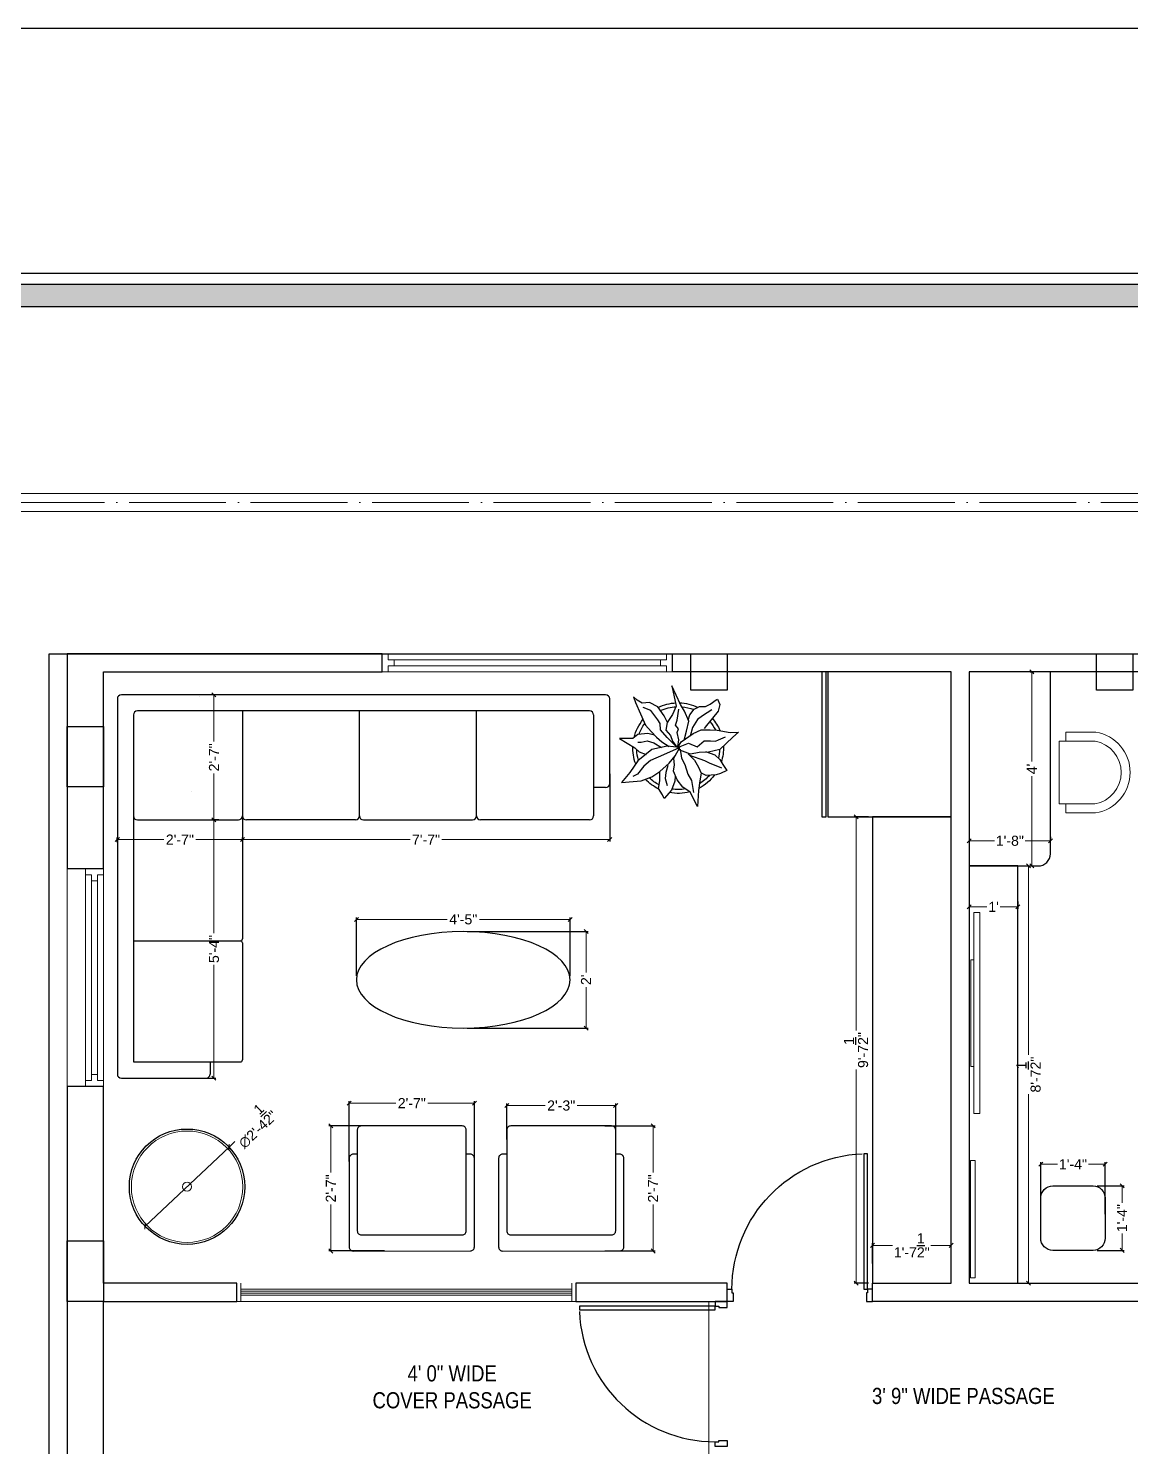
# Model space of a CAD drawing. Header units: millimetres. Extents: x 35877 to 3066687, y -650199 to -40525.
# Drawn here: x 149395.8 to 149668.9, y -178158.3 to -177806.8 of the extents above; entities that cross this region are included whole.
import ezdxf

# ---------------------------------------------------------------- set-up
doc = ezdxf.new("R2010")
doc.units = ezdxf.units.MM
doc.header["$MEASUREMENT"] = 0
doc.header["$PDMODE"] = 35
doc.linetypes.add('ACAD_ISO04W100', pattern=[30, 24, -3, 0, -3])
doc.layers.get('Defpoints').update_dxf_attribs({"color": 220})
doc.layers.add('AR DOOR', color=40, linetype='Continuous')
doc.layers.add('AR ELE-5', color=134, linetype='Continuous')
for name, color, linetype, lineweight in [('COLUMN', 1, 'Continuous', 30), ('dim05', 1, 'Continuous', 13), ('ELEVATION ( SPIRAL STAIR )', 250, 'Continuous', 9), ('FIRST FLOOR ( DW_RAIL )', 7, 'Continuous', 9), ('FIRST FLOOR ( TEXT )', 7, 'Continuous', 9), ('FUR', 250, 'Continuous', 0), ('FURNITURE', 32, 'Continuous', 9), ('GROUND FLOOR', 7, 'Continuous', 9), ('NAME PLATE', 7, 'Continuous', 25), ('SECOND FLOOR', 7, 'Continuous', 9), ('SECOND FLOOR  ( PLINE )', 251, 'Continuous', 30), ('SECOND FLOOR ( DW_RAIL )', 7, 'Continuous', 9), ('wall', 7, 'Continuous', 30), ('XX~SLAB ( BEAM )~ ( DIM )', 7, 'Continuous', 9)]:
    doc.layers.add(name, color=color, linetype=linetype, lineweight=lineweight)
doc.layers.add('XX~SLAB ( PLINE )', color=251, linetype='Continuous', plot=False)
doc.styles.add('Arial', font='arial.ttf')
doc.styles.add('KATHA', font='swissc.ttf')
doc.styles.get("Standard").update_dxf_attribs({"font": 'arial.ttf', "height": 6})
doc.dimstyles.new('ISO-25', dxfattribs={"dimtxt": 2.5, "dimasz": 1, "dimexe": 0.5, "dimexo": 1, "dimtad": 0, "dimdec": 1, "dimlunit": 4, "dimtxsty": 'Standard', "dimblk": 'OBLIQUE', "dimcen": 2.5, "dimclrd": 1, "dimclre": 1, "dimclrt": 5, "dimadec": 0, "dimazin": 0, "dimtfac": 1, "dimtdec": 1, "dimtmove": 0, "dimatfit": 3, "dimfxl": 1, "dimlwd": -1, "dimarcsym": 0})

# ---------------------------------------------------------------- blocks, each defined once
blk = doc.blocks.new('LAYOUT FILE')
at = {"layer": 'NAME PLATE', "true_color": 0xd39e00}
h = blk.add_hatch(color=42, dxfattribs=at)
h.paths.add_polyline_path([(3346889.83, -513806.18), (3346889.83, -514260.7), (3347535.56, -514260.7), (3347535.56, -513806.18)])
h.paths.add_polyline_path([(3346894.36, -513810.71), (3347531.03, -513810.71), (3347531.03, -514256.17), (3346894.36, -514256.17)], flags=16)
at = {"layer": 'NAME PLATE', "color": 42, "true_color": 0xd39e00}
for points in [[(3346887.56, -513803.91), (3347537.83, -513803.91), (3347537.83, -514262.96), (3346887.56, -514262.96)], [(3346889.83, -513806.18), (3347535.56, -513806.18), (3347535.56, -514260.7), (3346889.83, -514260.7)], [(3346894.36, -513810.71), (3347531.03, -513810.71), (3347531.03, -514256.17), (3346894.36, -514256.17)]]:
    blk.add_lwpolyline(points, close=True, dxfattribs=at)
blk = doc.blocks.new('*U18')
for points in [[(0, 0), (0, 1120), (-30, 1120), (-30, 0)], [(40, 0), (0, 0), (0, -30), (-10, -30), (-10, -100), (40, -100)], [(-1160, 0), (-1120, 0), (-1120, -30), (-1110, -30), (-1110, -100), (-1160, -100)]]:
    blk.add_lwpolyline(points, close=True)
at = {"layer": 'AR ELE-5', "linetype": 'ByBlock', "ltscale": 15}
blk.add_arc((2, -1), 1122, 92.373, 179.9653, dxfattribs=at)
blk = doc.blocks.new('*U19')
for points in [[(-1160, 0), (-1120, 0), (-1120, 30), (-1110, 30), (-1110, 100), (-1160, 100)], [(0, 0), (0, -1120), (-30, -1120), (-30, 0)], [(40, 0), (0, 0), (0, 30), (-10, 30), (-10, 100), (40, 100)]]:
    blk.add_lwpolyline(points, close=True)
at = {"layer": 'AR ELE-5', "linetype": 'ByBlock', "ltscale": 15}
blk.add_arc((2, 1), 1122, 180.0347, 267.627, dxfattribs=at)
blk = doc.blocks.new('ARPLS010')
at = {"linetype": 'ByBlock'}
for p, q in [((0.179, 0.666), (0.121, 0.605)), ((0.174, 0.573), (0.179, 0.666)), ((-0.248, 0.54), (-0.278, 0.467)), ((-0.182, 0.493), (-0.248, 0.54)), ((-0.222, 0.484), (-0.164, 0.347)), ((-0.125, 0.459), (-0.182, 0.493)), ((0.121, 0.605), (-0.013, 0.459)), ((0.091, 0.447), (0.125, 0.522)), ((0.2, 0.432), (0.174, 0.573)), ((-0.295, 0.42), (-0.302, 0.309)), ((-0.278, 0.467), (-0.295, 0.42)), ((-0.164, 0.347), (-0.139, 0.295)), ((-0.072, 0.404), (-0.125, 0.459)), ((-0.038, 0.302), (-0.072, 0.404)), ((-0.044, 0.336), (-0.049, 0.232)), ((-0.013, 0.459), (-0.044, 0.336)), ((0.077, 0.412), (0.091, 0.447)), ((0.082, 0.358), (0.077, 0.412)), ((0.08, 0.288), (0.082, 0.358)), ((0.203, 0.352), (0.2, 0.432)), ((0.204, 0.254), (0.203, 0.352)), ((0.33, 0.38), (0.252, 0.313)), ((0.409, 0.44), (0.33, 0.38)), ((0.425, 0.373), (0.356, 0.269)), ((0.484, 0.459), (0.409, 0.44)), ((0.459, 0.303), (0.485, 0.354)), ((0.542, 0.434), (0.484, 0.459)), ((0.485, 0.354), (0.533, 0.42)), ((0.533, 0.42), (0.542, 0.434)), ((-0.469, 0.226), (-0.643, 0.216)), ((-0.643, 0.216), (-0.485, 0.134)), ((-0.359, 0.148), (-0.49, 0.172)), ((-0.362, 0.24), (-0.469, 0.226)), ((-0.278, 0.254), (-0.362, 0.24)), ((-0.302, 0.309), (-0.276, 0.258)), ((-0.21, 0.227), (-0.278, 0.254)), ((-0.132, 0.18), (-0.21, 0.227)), ((-0.139, 0.295), (-0.08, 0.131)), ((-0.063, 0.111), (-0.132, 0.18)), ((-0.049, 0.232), (-0.065, 0.135)), ((0.015, 0.209), (0.08, 0.288)), ((0.056, 0.114), (0.015, 0.209)), ((0.068, 0.032), (0.16, 0.165)), ((0.16, 0.165), (0.204, 0.254)), ((0.252, 0.313), (0.216, 0.287)), ((0.318, 0.213), (0.227, 0.157)), ((0.356, 0.269), (0.318, 0.213)), ((0.368, 0.128), (0.432, 0.176)), ((0.432, 0.176), (0.459, 0.236)), ((0.459, 0.236), (0.459, 0.303)), ((-0.485, 0.134), (-0.433, 0.051)), ((-0.433, 0.051), (-0.349, -0.011)), ((-0.287, 0.106), (-0.359, 0.148)), ((-0.18, 0.073), (-0.287, 0.106)), ((-0.111, 0.036), (-0.18, 0.073)), ((-0.013, 0.022), (-0.111, 0.036)), ((-0.084, -0.034), (0.007, 0.018)), ((0.003, 0.011), (-0.076, -0.16)), ((-0.065, 0.135), (-0.024, 0.018)), ((-0.024, 0.018), (0.009, 0.005)), ((0.006, -0.002), (0.068, 0.032)), ((0.007, 0.018), (0.02, -0.121)), ((0.009, 0.005), (0.056, 0.114)), ((0.017, -0.002), (0.091, 0.009)), ((0.088, 0.065), (0.187, 0.091)), ((0.091, 0.009), (0.173, -0.011)), ((0.227, 0.157), (0.132, 0.131)), ((0.173, -0.011), (0.212, 0.004)), ((0.187, 0.091), (0.297, 0.116)), ((0.212, 0.004), (0.252, -0.03)), ((0.297, 0.116), (0.408, 0.071)), ((0.309, 0.109), (0.368, 0.128)), ((0.309, -0.01), (0.43, 0.006)), ((0.408, 0.071), (0.482, 0.024)), ((0.482, 0.024), (0.689, -0.072)), ((-0.464, -0.073), (-0.558, -0.152)), ((-0.558, -0.152), (-0.517, -0.172)), ((-0.366, -0.036), (-0.464, -0.073)), ((-0.336, -0.142), (-0.413, -0.121)), ((-0.306, -0.033), (-0.366, -0.036)), ((-0.349, -0.011), (-0.256, -0.05)), ((-0.269, -0.135), (-0.336, -0.142)), ((-0.193, -0.113), (-0.269, -0.135)), ((-0.259, -0.2), (-0.168, -0.1)), ((-0.256, -0.05), (-0.185, -0.038)), ((-0.185, -0.038), (-0.114, -0.046)), ((-0.168, -0.1), (-0.084, -0.034)), ((-0.114, -0.046), (-0.093, -0.036)), ((0.02, -0.121), (-0.017, -0.291)), ((0.01, -0.014), (0.017, -0.002)), ((0.078, -0.064), (0.01, -0.014)), ((0.016, -0.023), (0.116, -0.122)), ((0.07, -0.179), (0.018, -0.1)), ((0.138, -0.083), (0.078, -0.064)), ((0.116, -0.122), (0.201, -0.195)), ((0.197, -0.135), (0.138, -0.083)), ((0.283, -0.123), (0.197, -0.135)), ((0.252, -0.03), (0.309, -0.01)), ((0.277, -0.114), (0.357, -0.156)), ((0.37, -0.064), (0.283, -0.123)), ((0.357, -0.156), (0.455, -0.226)), ((0.462, -0.021), (0.37, -0.064)), ((0.689, -0.072), (0.462, -0.021)), ((-0.517, -0.172), (-0.447, -0.216)), ((-0.447, -0.216), (-0.363, -0.202)), ((-0.363, -0.202), (-0.263, -0.2)), ((-0.363, -0.408), (-0.318, -0.29)), ((-0.318, -0.29), (-0.259, -0.2)), ((-0.138, -0.304), (-0.199, -0.38)), ((-0.017, -0.291), (-0.141, -0.446)), ((-0.076, -0.16), (-0.138, -0.304)), ((0.059, -0.27), (0.005, -0.185)), ((0.08, -0.342), (0.059, -0.27)), ((0.121, -0.239), (0.07, -0.179)), ((0.184, -0.299), (0.121, -0.239)), ((0.141, -0.261), (0.16, -0.336)), ((0.252, -0.362), (0.184, -0.299)), ((0.201, -0.195), (0.272, -0.198)), ((0.272, -0.198), (0.311, -0.225)), ((0.311, -0.225), (0.415, -0.304)), ((0.415, -0.304), (0.447, -0.388)), ((0.455, -0.226), (0.503, -0.317)), ((-0.368, -0.496), (-0.363, -0.408)), ((-0.287, -0.45), (-0.314, -0.498)), ((-0.199, -0.38), (-0.287, -0.45)), ((-0.141, -0.446), (-0.269, -0.533)), ((-0.042, -0.432), (-0.071, -0.352)), ((0.002, -0.48), (-0.042, -0.432)), ((0.064, -0.446), (0.066, -0.407)), ((0.066, -0.407), (0.08, -0.342)), ((0.15, -0.445), (0.106, -0.5)), ((0.16, -0.336), (0.15, -0.445)), ((0.376, -0.416), (0.252, -0.362)), ((0.502, -0.472), (0.376, -0.416)), ((0.503, -0.317), (0.494, -0.398)), ((0.494, -0.398), (0.528, -0.452)), ((0.528, -0.452), (0.567, -0.494)), ((-0.382, -0.625), (-0.368, -0.496)), ((-0.269, -0.533), (-0.382, -0.625)), ((0.104, -0.646), (0.002, -0.48)), ((0.106, -0.5), (0.104, -0.646)), ((0.567, -0.494), (0.502, -0.472))]:
    blk.add_line(p, q, dxfattribs=at)
for radius, start, end in [(0.5, 87.2367, 107.9154), (0.5, 126.2799, 152.7042), (0.458, 130.7647, 148.9789), (0.458, 91.6596, 104.0784), (0.5, 49.0791, 67.0324), (0.458, 49.8461, 63.9764), (0.458, 5.0517, 21.9108), (0.5, 1.3782, 25.7565), (0.5, 164.9216, 191.0302), (0.458, 169.9629, 188.6517), (0.458, 334.5625, 357.1532), (0.5, 333.6991, 357.5577), (0.5, 205.1623, 226.3204), (0.458, 207.232, 224.0819), (0.5, 249.553, 272.4234), (0.458, 252.8522, 267.711), (0.5, 283.5324, 308.8712), (0.458, 289.266, 306.1107)]:
    blk.add_arc((0, 0), radius, start, end, dxfattribs=at)
blk = doc.blocks.new('_Oblique')
at = {"layer": 'wall', "color": 0, "lineweight": -2}
blk.add_line((-0.5, -0.5), (0.5, 0.5), dxfattribs=at)
blk = doc.blocks.new('*D246')
at = {"layer": 'Defpoints', "color": 0, "lineweight": 30, "transparency": 16777216}
for p in [(149539.84, -177990.49, -0.13), (149539.84, -178007.81), (149448.84, -178009.17, -0.13)]:
    blk.add_point(p, dxfattribs=at)
at = {"layer": 'dim05', "color": 1, "linetype": 'Continuous', "lineweight": -2, "transparency": 16777216}
for p, q in [((149539.84, -177991.49), (149539.84, -178008.31)), ((149448.84, -178008.17), (149448.84, -178007.31))]:
    blk.add_line(p, q, dxfattribs=at)
at = {"layer": 'dim05', "color": 1, "linetype": 'Continuous', "transparency": 16777216}
for p, q in [((149448.84, -178007.81), (149490.41, -178007.81)), ((149539.84, -178007.81), (149498.28, -178007.81))]:
    blk.add_line(p, q, dxfattribs=at)
at = {"layer": 'dim05', "color": 1, "transparency": 16777216, "rotation": 180}
blk.add_blockref('_Oblique', (149448.84, -178007.81), dxfattribs=at)
at = {"layer": 'dim05', "color": 1, "transparency": 16777216}
blk.add_blockref('_Oblique', (149539.84, -178007.81), dxfattribs=at)
at = {"layer": 'dim05', "color": 5, "lineweight": 25, "transparency": 16777216, "insert": (149494.34, -178007.81), "char_height": 2.5, "attachment_point": 5, "style": 'Arial'}
blk.add_mtext('7\'-7"', dxfattribs=at)
blk = doc.blocks.new('*D247')
at = {"layer": 'Defpoints', "color": 0, "lineweight": 30, "transparency": 16777216}
for p in [(149417.84, -178007.81), (149448.84, -178007.81), (149417.84, -178009.47, -0.13)]:
    blk.add_point(p, dxfattribs=at)
at = {"layer": 'dim05', "color": 1, "linetype": 'Continuous', "lineweight": -2, "transparency": 16777216}
for p, q in [((149417.84, -178008.47), (149417.84, -178007.31)), ((149448.84, -178006.81), (149448.84, -178007.31))]:
    blk.add_line(p, q, dxfattribs=at)
at = {"layer": 'dim05', "color": 1, "linetype": 'Continuous', "transparency": 16777216}
for p, q in [((149417.84, -178007.81), (149429.37, -178007.81)), ((149448.84, -178007.81), (149437.31, -178007.81))]:
    blk.add_line(p, q, dxfattribs=at)
at = {"layer": 'dim05', "color": 1, "transparency": 16777216, "rotation": 180}
blk.add_blockref('_Oblique', (149417.84, -178007.81), dxfattribs=at)
at = {"layer": 'dim05', "color": 1, "transparency": 16777216}
blk.add_blockref('_Oblique', (149448.84, -178007.81), dxfattribs=at)
at = {"layer": 'dim05', "color": 5, "lineweight": 25, "transparency": 16777216, "insert": (149433.34, -178007.81), "char_height": 2.5, "attachment_point": 5, "style": 'Arial'}
blk.add_mtext('2\'-7"', dxfattribs=at)
blk = doc.blocks.new('*D248')
at = {"layer": 'Defpoints', "color": 0, "lineweight": 30, "transparency": 16777216}
for p in [(149444, -177971.93, -0.13), (149441.79, -178002.93), (149444, -178002.93, -0.13)]:
    blk.add_point(p, dxfattribs=at)
at = {"layer": 'dim05', "color": 1, "linetype": 'Continuous', "lineweight": -2, "transparency": 16777216}
for p, q in [((149443, -177971.93), (149441.29, -177971.93)), ((149443, -178002.93), (149441.29, -178002.93))]:
    blk.add_line(p, q, dxfattribs=at)
at = {"layer": 'dim05', "color": 1, "linetype": 'Continuous', "transparency": 16777216}
for p, q in [((149441.79, -177971.93), (149441.79, -177983.46)), ((149441.79, -178002.93), (149441.79, -177991.4))]:
    blk.add_line(p, q, dxfattribs=at)
at = {"layer": 'dim05', "color": 1, "transparency": 16777216}
for p, rotation in [((149441.79, -177971.93), 90), ((149441.79, -178002.93), 270)]:
    blk.add_blockref('_Oblique', p, dxfattribs=dict(at, rotation=rotation))
at = {"layer": 'dim05', "color": 5, "lineweight": 25, "transparency": 16777216, "insert": (149441.79, -177987.43), "char_height": 2.5, "attachment_point": 5, "rotation": 90, "style": 'Arial'}
blk.add_mtext('2\'-7"', dxfattribs=at)
blk = doc.blocks.new('*D249')
at = {"layer": 'Defpoints', "color": 0, "lineweight": 30, "transparency": 16777216}
for p in [(149441.79, -178002.93), (149435.55, -178066.93, -0.13), (149441.79, -178066.93)]:
    blk.add_point(p, dxfattribs=at)
at = {"layer": 'dim05', "color": 1, "linetype": 'Continuous', "transparency": 16777216}
for p, q in [((149441.79, -178002.93), (149441.79, -178030.98)), ((149441.79, -178066.93), (149441.79, -178038.88))]:
    blk.add_line(p, q, dxfattribs=at)
at = {"layer": 'dim05', "color": 1, "linetype": 'Continuous', "lineweight": -2, "transparency": 16777216}
for p, q in [((149442.79, -178002.93), (149442.29, -178002.93)), ((149436.55, -178066.93), (149442.29, -178066.93))]:
    blk.add_line(p, q, dxfattribs=at)
at = {"layer": 'dim05', "color": 1, "transparency": 16777216}
for p, rotation in [((149441.79, -178002.93), 90), ((149441.79, -178066.93), 270)]:
    blk.add_blockref('_Oblique', p, dxfattribs=dict(at, rotation=rotation))
at = {"layer": 'dim05', "color": 5, "lineweight": 25, "transparency": 16777216, "insert": (149441.79, -178034.93), "char_height": 2.5, "attachment_point": 5, "rotation": 90, "style": 'Arial'}
blk.add_mtext('5\'-4"', dxfattribs=at)
blk = doc.blocks.new('*D250')
at = {"layer": 'Defpoints', "color": 0, "lineweight": 30, "transparency": 16777216}
for p in [(149503.56, -178030.61, -0.13), (149503.56, -178054.51, -0.13), (149533.98, -178054.51)]:
    blk.add_point(p, dxfattribs=at)
at = {"layer": 'dim05', "color": 1, "linetype": 'Continuous', "lineweight": -2, "transparency": 16777216}
for p, q in [((149504.56, -178030.61), (149534.48, -178030.61)), ((149504.56, -178054.51), (149534.48, -178054.51))]:
    blk.add_line(p, q, dxfattribs=at)
at = {"layer": 'dim05', "color": 1, "linetype": 'Continuous', "transparency": 16777216}
for p, q in [((149533.98, -178030.61), (149533.98, -178040.76)), ((149533.98, -178054.51), (149533.98, -178044.36))]:
    blk.add_line(p, q, dxfattribs=at)
at = {"layer": 'dim05', "color": 1, "transparency": 16777216}
for p, rotation in [((149533.98, -178030.61), 90), ((149533.98, -178054.51), 270)]:
    blk.add_blockref('_Oblique', p, dxfattribs=dict(at, rotation=rotation))
at = {"layer": 'dim05', "color": 5, "lineweight": 25, "transparency": 16777216, "insert": (149533.98, -178042.56), "char_height": 2.5, "attachment_point": 5, "rotation": 90, "style": 'Arial'}
blk.add_mtext("2'", dxfattribs=at)
blk = doc.blocks.new('*D251')
at = {"layer": 'Defpoints', "color": 0, "lineweight": 30, "transparency": 16777216}
for p in [(149477.08, -178027.59), (149477.08, -178042.56, -0.13), (149530.04, -178042.56, -0.13)]:
    blk.add_point(p, dxfattribs=at)
at = {"layer": 'dim05', "color": 1, "linetype": 'Continuous', "lineweight": -2, "transparency": 16777216}
for p, q in [((149477.08, -178041.56), (149477.08, -178027.09)), ((149530.04, -178041.56), (149530.04, -178027.09))]:
    blk.add_line(p, q, dxfattribs=at)
at = {"layer": 'dim05', "color": 1, "linetype": 'Continuous', "transparency": 16777216}
for p, q in [((149477.08, -178027.59), (149499.56, -178027.59)), ((149530.04, -178027.59), (149507.55, -178027.59))]:
    blk.add_line(p, q, dxfattribs=at)
at = {"layer": 'dim05', "color": 1, "transparency": 16777216, "rotation": 180}
blk.add_blockref('_Oblique', (149477.08, -178027.59), dxfattribs=at)
at = {"layer": 'dim05', "color": 1, "transparency": 16777216}
blk.add_blockref('_Oblique', (149530.04, -178027.59), dxfattribs=at)
at = {"layer": 'dim05', "color": 5, "lineweight": 25, "transparency": 16777216, "insert": (149503.56, -178027.59), "char_height": 2.5, "attachment_point": 5, "style": 'Arial'}
blk.add_mtext('4\'-5"', dxfattribs=at)
blk = doc.blocks.new('*D252')
at = {"layer": 'Defpoints', "color": 0, "lineweight": 30, "transparency": 16777216}
for p in [(149485.03, -178078.78, -0.13), (149470.75, -178109.77), (149485.04, -178109.77, -0.13)]:
    blk.add_point(p, dxfattribs=at)
at = {"layer": 'dim05', "color": 1, "linetype": 'Continuous', "lineweight": -2, "transparency": 16777216}
for p, q in [((149484.03, -178078.78), (149470.25, -178078.78)), ((149484.04, -178109.77), (149470.25, -178109.77))]:
    blk.add_line(p, q, dxfattribs=at)
at = {"layer": 'dim05', "color": 1, "linetype": 'Continuous', "transparency": 16777216}
for p, q in [((149470.75, -178078.78), (149470.75, -178090.31)), ((149470.75, -178109.77), (149470.75, -178098.24))]:
    blk.add_line(p, q, dxfattribs=at)
at = {"layer": 'dim05', "color": 1, "transparency": 16777216}
for p, rotation in [((149470.75, -178078.78), 90), ((149470.75, -178109.77), 270)]:
    blk.add_blockref('_Oblique', p, dxfattribs=dict(at, rotation=rotation))
at = {"layer": 'dim05', "color": 5, "lineweight": 25, "transparency": 16777216, "insert": (149470.75, -178094.27), "char_height": 2.5, "attachment_point": 5, "rotation": 90, "style": 'Arial'}
blk.add_mtext('2\'-7"', dxfattribs=at)
blk = doc.blocks.new('*D253')
at = {"layer": 'Defpoints', "color": 0, "lineweight": 30, "transparency": 16777216}
for p in [(149506.32, -178073.13), (149475.3, -178088.56, -0.13), (149506.32, -178088.56, -0.13)]:
    blk.add_point(p, dxfattribs=at)
at = {"layer": 'dim05', "color": 1, "linetype": 'Continuous', "lineweight": -2, "transparency": 16777216}
for p, q in [((149475.3, -178087.56), (149475.3, -178072.63)), ((149506.32, -178087.56), (149506.32, -178072.63))]:
    blk.add_line(p, q, dxfattribs=at)
at = {"layer": 'dim05', "color": 1, "linetype": 'Continuous', "transparency": 16777216}
for p, q in [((149475.3, -178073.13), (149486.84, -178073.13)), ((149506.32, -178073.13), (149494.78, -178073.13))]:
    blk.add_line(p, q, dxfattribs=at)
at = {"layer": 'dim05', "color": 1, "transparency": 16777216, "rotation": 180}
blk.add_blockref('_Oblique', (149475.3, -178073.13), dxfattribs=at)
at = {"layer": 'dim05', "color": 1, "transparency": 16777216}
blk.add_blockref('_Oblique', (149506.32, -178073.13), dxfattribs=at)
at = {"layer": 'dim05', "color": 5, "lineweight": 25, "transparency": 16777216, "insert": (149490.81, -178073.13), "char_height": 2.5, "attachment_point": 5, "style": 'Arial'}
blk.add_mtext('2\'-7"', dxfattribs=at)
blk = doc.blocks.new('*D254')
at = {"layer": 'Defpoints', "color": 0, "lineweight": 30, "transparency": 16777216}
for p in [(149445.54, -178084.04, -0.13), (149424.71, -178103.65, -0.13)]:
    blk.add_point(p, dxfattribs=at)
at = {"layer": 'dim05', "color": 1, "linetype": 'Continuous', "transparency": 16777216}
for p in [(149424.71, -178103.65), (149446.99, -178082.66)]:
    blk.add_line(p, (149445.54, -178084.04), dxfattribs=at)
at = {"layer": 'dim05', "color": 1, "transparency": 16777216}
for p, rotation in [((149445.54, -178084.04), 223.2871613581937), ((149424.71, -178103.65), 43.28716135819374)]:
    blk.add_blockref('_Oblique', p, dxfattribs=dict(at, rotation=rotation))
at = {"layer": 'dim05', "color": 5, "lineweight": 25, "transparency": 16777216, "insert": (149451.52, -178078.4), "char_height": 2.5, "attachment_point": 5, "rotation": 43.2872, "style": 'Arial'}
blk.add_mtext('∅2\'-4{\\H1x;\\S1/2;}"', dxfattribs=at)
blk = doc.blocks.new('*D255')
at = {"layer": 'Defpoints', "color": 0, "lineweight": 30, "transparency": 16777216}
for p in [(149604.95, -178002.18, -0.13), (149600.89, -178117.76), (149604.95, -178117.76, -0.13)]:
    blk.add_point(p, dxfattribs=at)
at = {"layer": 'dim05', "color": 1, "linetype": 'Continuous', "lineweight": -2, "transparency": 16777216}
for p, q in [((149603.95, -178002.18), (149600.39, -178002.18)), ((149603.95, -178117.76), (149600.39, -178117.76))]:
    blk.add_line(p, q, dxfattribs=at)
at = {"layer": 'dim05', "color": 1, "linetype": 'Continuous', "transparency": 16777216}
for p, q in [((149600.89, -178002.18), (149600.89, -178055.11)), ((149600.89, -178117.76), (149600.89, -178064.83))]:
    blk.add_line(p, q, dxfattribs=at)
at = {"layer": 'dim05', "color": 1, "transparency": 16777216}
for p, rotation in [((149600.89, -178002.18), 90), ((149600.89, -178117.76), 270)]:
    blk.add_blockref('_Oblique', p, dxfattribs=dict(at, rotation=rotation))
at = {"layer": 'dim05', "color": 5, "lineweight": 25, "transparency": 16777216, "insert": (149600.89, -178059.97), "char_height": 2.5, "attachment_point": 5, "rotation": 90, "style": 'Arial'}
blk.add_mtext('9\'-7{\\H1x;\\S1/2;}"', dxfattribs=at)
blk = doc.blocks.new('*D256')
at = {"layer": 'Defpoints', "color": 0, "lineweight": 30, "transparency": 16777216}
for p in [(149624.45, -178108.37), (149604.95, -178113.83, -0.13), (149624.45, -178113.83, -0.13)]:
    blk.add_point(p, dxfattribs=at)
at = {"layer": 'dim05', "color": 1, "linetype": 'Continuous', "lineweight": -2, "transparency": 16777216}
for p, q in [((149604.95, -178112.83), (149604.95, -178107.87)), ((149624.45, -178112.83), (149624.45, -178107.87))]:
    blk.add_line(p, q, dxfattribs=at)
at = {"layer": 'dim05', "color": 1, "linetype": 'Continuous', "transparency": 16777216}
for p, q in [((149604.95, -178108.37), (149609.96, -178108.37)), ((149624.45, -178108.37), (149619.44, -178108.37))]:
    blk.add_line(p, q, dxfattribs=at)
at = {"layer": 'dim05', "color": 1, "transparency": 16777216, "rotation": 180}
blk.add_blockref('_Oblique', (149604.95, -178108.37), dxfattribs=at)
at = {"layer": 'dim05', "color": 1, "transparency": 16777216}
blk.add_blockref('_Oblique', (149624.45, -178108.37), dxfattribs=at)
at = {"layer": 'dim05', "color": 5, "lineweight": 25, "transparency": 16777216, "insert": (149614.7, -178108.37), "char_height": 2.5, "attachment_point": 5, "style": 'Arial'}
blk.add_mtext('1\'-7{\\H1x;\\S1/2;}"', dxfattribs=at)
blk = doc.blocks.new('*D257')
at = {"layer": 'Defpoints', "color": 0, "lineweight": 30, "transparency": 16777216}
for p in [(149643.03, -177966.26, -0.13), (149643.01, -178014.35, -0.13), (149644.44, -178014.35)]:
    blk.add_point(p, dxfattribs=at)
at = {"layer": 'dim05', "color": 1, "linetype": 'Continuous', "lineweight": -2, "transparency": 16777216}
for p, q in [((149644.03, -177966.26), (149644.94, -177966.26)), ((149644.01, -178014.35), (149644.94, -178014.35))]:
    blk.add_line(p, q, dxfattribs=at)
at = {"layer": 'dim05', "color": 1, "linetype": 'Continuous', "transparency": 16777216}
for p, q in [((149644.44, -177966.26), (149644.44, -177988.48)), ((149644.44, -178014.35), (149644.44, -177992.13))]:
    blk.add_line(p, q, dxfattribs=at)
at = {"layer": 'dim05', "color": 1, "transparency": 16777216}
for p, rotation in [((149644.44, -177966.26), 90), ((149644.44, -178014.35), 270)]:
    blk.add_blockref('_Oblique', p, dxfattribs=dict(at, rotation=rotation))
at = {"layer": 'dim05', "color": 5, "lineweight": 25, "transparency": 16777216, "insert": (149644.44, -177990.3), "char_height": 2.5, "attachment_point": 5, "rotation": 90, "style": 'Arial'}
blk.add_mtext("4'", dxfattribs=at)
blk = doc.blocks.new('*D143')
at = {"layer": 'Defpoints', "color": 0, "lineweight": 30, "transparency": 16777216}
for p in [(149628.95, -178008.11, -0.13), (149649.04, -178008.11, -0.13), (149649.04, -178008.11)]:
    blk.add_point(p, dxfattribs=at)
at = {"layer": 'dim05', "color": 1, "linetype": 'Continuous', "lineweight": -2, "transparency": 16777216}
for p, q in [((149628.95, -178007.11), (149628.95, -178007.61)), ((149649.04, -178007.11), (149649.04, -178007.61))]:
    blk.add_line(p, q, dxfattribs=at)
at = {"layer": 'dim05', "color": 1, "linetype": 'Continuous', "transparency": 16777216}
for p, q in [((149628.95, -178008.11), (149635.17, -178008.11)), ((149649.04, -178008.11), (149642.83, -178008.11))]:
    blk.add_line(p, q, dxfattribs=at)
at = {"layer": 'dim05', "color": 1, "transparency": 16777216, "rotation": 180}
blk.add_blockref('_Oblique', (149628.95, -178008.11), dxfattribs=at)
at = {"layer": 'dim05', "color": 1, "transparency": 16777216}
blk.add_blockref('_Oblique', (149649.04, -178008.11), dxfattribs=at)
at = {"layer": 'dim05', "color": 5, "lineweight": 25, "transparency": 16777216, "insert": (149639, -178008.11), "char_height": 2.5, "attachment_point": 5, "style": 'Arial'}
blk.add_mtext('1\'-8"', dxfattribs=at)
blk = doc.blocks.new('*D144')
at = {"layer": 'Defpoints', "color": 0, "lineweight": 30, "transparency": 16777216}
for p in [(149641, -178014.34, -0.13), (149641, -178117.76, -0.13), (149643.65, -178117.76)]:
    blk.add_point(p, dxfattribs=at)
at = {"layer": 'dim05', "color": 1, "linetype": 'Continuous', "lineweight": -2, "transparency": 16777216}
for p, q in [((149642, -178014.34), (149644.15, -178014.34)), ((149642, -178117.76), (149644.15, -178117.76))]:
    blk.add_line(p, q, dxfattribs=at)
at = {"layer": 'dim05', "color": 1, "linetype": 'Continuous', "transparency": 16777216}
for p, q in [((149643.65, -178014.34), (149643.65, -178061.19)), ((149643.65, -178117.76), (149643.65, -178070.91))]:
    blk.add_line(p, q, dxfattribs=at)
at = {"layer": 'dim05', "color": 1, "transparency": 16777216}
for p, rotation in [((149643.65, -178014.34), 90), ((149643.65, -178117.76), 270)]:
    blk.add_blockref('_Oblique', p, dxfattribs=dict(at, rotation=rotation))
at = {"layer": 'dim05', "color": 5, "lineweight": 25, "transparency": 16777216, "insert": (149643.65, -178066.05), "char_height": 2.5, "attachment_point": 5, "rotation": 90, "style": 'Arial'}
blk.add_mtext('8\'-7{\\H1x;\\S1/2;}"', dxfattribs=at)
blk = doc.blocks.new('*D145')
at = {"layer": 'Defpoints', "color": 0, "lineweight": 30, "transparency": 16777216}
for p in [(149628.95, -178022.19, -0.13), (149641, -178022.19, -0.13), (149641, -178024.48)]:
    blk.add_point(p, dxfattribs=at)
at = {"layer": 'dim05', "color": 1, "linetype": 'Continuous', "lineweight": -2, "transparency": 16777216}
for p, q in [((149628.95, -178023.19), (149628.95, -178024.98)), ((149641, -178023.19), (149641, -178024.98))]:
    blk.add_line(p, q, dxfattribs=at)
at = {"layer": 'dim05', "color": 1, "linetype": 'Continuous', "transparency": 16777216}
for p, q in [((149628.95, -178024.48), (149633.32, -178024.48)), ((149641, -178024.48), (149636.63, -178024.48))]:
    blk.add_line(p, q, dxfattribs=at)
at = {"layer": 'dim05', "color": 1, "transparency": 16777216, "rotation": 180}
blk.add_blockref('_Oblique', (149628.95, -178024.48), dxfattribs=at)
at = {"layer": 'dim05', "color": 1, "transparency": 16777216}
blk.add_blockref('_Oblique', (149641, -178024.48), dxfattribs=at)
at = {"layer": 'dim05', "color": 5, "lineweight": 25, "transparency": 16777216, "insert": (149634.97, -178024.48), "char_height": 2.5, "attachment_point": 5, "style": 'Arial'}
blk.add_mtext("1'", dxfattribs=at)
blk = doc.blocks.new('*D146')
at = {"layer": 'Defpoints', "color": 0, "lineweight": 30, "transparency": 16777216}
for p in [(149662.62, -178088.27), (149646.66, -178101.63, -0.13), (149662.62, -178101.63, -0.13)]:
    blk.add_point(p, dxfattribs=at)
at = {"layer": 'dim05', "color": 1, "linetype": 'Continuous', "lineweight": -2, "transparency": 16777216}
for p, q in [((149646.66, -178100.63), (149646.66, -178087.77)), ((149662.62, -178100.63), (149662.62, -178087.77))]:
    blk.add_line(p, q, dxfattribs=at)
at = {"layer": 'dim05', "color": 1, "linetype": 'Continuous', "transparency": 16777216}
for p, q in [((149646.66, -178088.27), (149650.81, -178088.27)), ((149662.62, -178088.27), (149658.47, -178088.27))]:
    blk.add_line(p, q, dxfattribs=at)
at = {"layer": 'dim05', "color": 1, "transparency": 16777216, "rotation": 180}
blk.add_blockref('_Oblique', (149646.66, -178088.27), dxfattribs=at)
at = {"layer": 'dim05', "color": 1, "transparency": 16777216}
blk.add_blockref('_Oblique', (149662.62, -178088.27), dxfattribs=at)
at = {"layer": 'dim05', "color": 5, "lineweight": 25, "transparency": 16777216, "insert": (149654.64, -178088.27), "char_height": 2.5, "attachment_point": 5, "style": 'Arial'}
blk.add_mtext('1\'-4"', dxfattribs=at)
blk = doc.blocks.new('*D147')
at = {"layer": 'Defpoints', "color": 0, "lineweight": 30, "transparency": 16777216}
for p in [(149659.62, -178093.65, -0.13), (149659.62, -178109.61, -0.13), (149666.8, -178109.61)]:
    blk.add_point(p, dxfattribs=at)
at = {"layer": 'dim05', "color": 1, "linetype": 'Continuous', "lineweight": -2, "transparency": 16777216}
for p, q in [((149660.62, -178093.65), (149667.3, -178093.65)), ((149660.62, -178109.61), (149667.3, -178109.61))]:
    blk.add_line(p, q, dxfattribs=at)
at = {"layer": 'dim05', "color": 1, "linetype": 'Continuous', "transparency": 16777216}
for p, q in [((149666.8, -178093.65), (149666.8, -178097.8)), ((149666.8, -178109.61), (149666.8, -178105.46))]:
    blk.add_line(p, q, dxfattribs=at)
at = {"layer": 'dim05', "color": 1, "transparency": 16777216}
for p, rotation in [((149666.8, -178093.65), 90), ((149666.8, -178109.61), 270)]:
    blk.add_blockref('_Oblique', p, dxfattribs=dict(at, rotation=rotation))
at = {"layer": 'dim05', "color": 5, "lineweight": 25, "transparency": 16777216, "insert": (149666.8, -178101.63), "char_height": 2.5, "attachment_point": 5, "rotation": 90, "style": 'Arial'}
blk.add_mtext('1\'-4"', dxfattribs=at)
blk = doc.blocks.new('*D159')
at = {"layer": 'Defpoints', "color": 0, "lineweight": 30, "transparency": 16777216}
for p in [(149537.61, -178078.78, -0.13), (149537.62, -178109.77, -0.13), (149550.59, -178109.77)]:
    blk.add_point(p, dxfattribs=at)
at = {"layer": 'dim05', "color": 1, "linetype": 'Continuous', "lineweight": -2, "transparency": 16777216}
for p, q in [((149538.61, -178078.78), (149551.09, -178078.78)), ((149538.62, -178109.77), (149551.09, -178109.77))]:
    blk.add_line(p, q, dxfattribs=at)
at = {"layer": 'dim05', "color": 1, "linetype": 'Continuous', "transparency": 16777216}
for p, q in [((149550.59, -178078.78), (149550.59, -178090.3)), ((149550.59, -178109.77), (149550.59, -178098.24))]:
    blk.add_line(p, q, dxfattribs=at)
at = {"layer": 'dim05', "color": 1, "transparency": 16777216}
for p, rotation in [((149550.59, -178078.78), 90), ((149550.59, -178109.77), 270)]:
    blk.add_blockref('_Oblique', p, dxfattribs=dict(at, rotation=rotation))
at = {"layer": 'dim05', "color": 5, "lineweight": 25, "transparency": 16777216, "insert": (149550.59, -178094.27), "char_height": 2.5, "attachment_point": 5, "rotation": 90, "style": 'Arial'}
blk.add_mtext('2\'-7"', dxfattribs=at)
blk = doc.blocks.new('*D160')
at = {"layer": 'Defpoints', "color": 0, "lineweight": 30, "transparency": 16777216}
for p in [(149541.33, -178073.73), (149514.33, -178083.15, -0.13), (149541.33, -178083.15, -0.13)]:
    blk.add_point(p, dxfattribs=at)
at = {"layer": 'dim05', "color": 1, "linetype": 'Continuous', "lineweight": -2, "transparency": 16777216}
for p, q in [((149514.33, -178082.15), (149514.33, -178073.23)), ((149541.33, -178082.15), (149541.33, -178073.23))]:
    blk.add_line(p, q, dxfattribs=at)
at = {"layer": 'dim05', "color": 1, "linetype": 'Continuous', "transparency": 16777216}
for p, q in [((149514.33, -178073.73), (149523.86, -178073.73)), ((149541.33, -178073.73), (149531.8, -178073.73))]:
    blk.add_line(p, q, dxfattribs=at)
at = {"layer": 'dim05', "color": 1, "transparency": 16777216, "rotation": 180}
blk.add_blockref('_Oblique', (149514.33, -178073.73), dxfattribs=at)
at = {"layer": 'dim05', "color": 1, "transparency": 16777216}
blk.add_blockref('_Oblique', (149541.33, -178073.73), dxfattribs=at)
at = {"layer": 'dim05', "color": 5, "lineweight": 25, "transparency": 16777216, "insert": (149527.83, -178073.73), "char_height": 2.5, "attachment_point": 5, "style": 'Arial'}
blk.add_mtext('2\'-3"', dxfattribs=at)

msp = doc.modelspace()

# ---------------------------------------------------------------- linework, layer by layer
at = {"lineweight": 9, "elevation": -0.126}
for points in [[(149631.534, -178025.877), (149630.087, -178025.877), (149630.087, -178075.713), (149631.534, -178075.713)], [(149630.087, -178037.577), (149629.321, -178037.577), (149629.321, -178064.014), (149630.087, -178064.014)]]:
    msp.add_lwpolyline(points, close=True, dxfattribs=at)
at = {"layer": 'COLUMN', "elevation": -0.126}
for points in [[(149559.95, -177961.759), (149568.95, -177961.759), (149568.95, -177970.759), (149559.95, -177970.759)], [(149660.45, -177961.759), (149669.45, -177961.759), (149669.45, -177970.759), (149660.45, -177970.759)], [(149405.45, -177979.759), (149414.45, -177979.759), (149414.45, -177994.759), (149405.45, -177994.759)], [(149405.45, -178107.259), (149414.45, -178107.259), (149414.45, -178122.259), (149405.45, -178122.259)]]:
    msp.add_lwpolyline(points, close=True, dxfattribs=at)
at = {"layer": 'ELEVATION ( SPIRAL STAIR )', "color": 5, "elevation": -0.126}
msp.add_lwpolyline([(149629.276, -178116.456), (149630.433, -178116.456), (149630.433, -178087.357), (149629.276, -178087.357)], close=True, dxfattribs=at)
at = {"layer": 'FIRST FLOOR ( DW_RAIL )', "elevation": -0.126}
for points in [[(149448.45, -178122.259), (149448.45, -178117.759)], [(149530.45, -178117.759), (149530.45, -178122.259)]]:
    msp.add_lwpolyline(points, dxfattribs=at)
for points in [[(149448.45, -178119.259), (149530.45, -178119.259), (149530.45, -178119.759), (149448.45, -178119.759)], [(149448.45, -178120.259), (149530.45, -178120.259), (149530.45, -178120.759), (149448.45, -178120.759)]]:
    msp.add_lwpolyline(points, close=True, dxfattribs=at)
at = {"layer": 'FUR'}
for p, q in [((149438.169, -177972.345, -0.126), (149438.169, -177972.345, -0.126)), ((149436.169, -177995.935, -0.126), (149436.169, -177995.935, -0.126))]:
    msp.add_line(p, q, dxfattribs=at)
at = {"layer": 'FURNITURE', "lineweight": 30}
for p, q in [((149538.843, -177971.93, -0.126), (149418.843, -177971.93, -0.126)), ((149417.843, -177972.93, -0.126), (149417.843, -178065.93, -0.126)), ((149534.843, -177975.93, -0.126), (149422.843, -177975.93, -0.126)), ((149448.843, -177975.93, -0.126), (149448.843, -178032.43, -0.126)), ((149477.843, -178001.93, -0.126), (149477.843, -177975.93, -0.126)), ((149506.843, -178001.93, -0.126), (149506.843, -177975.93, -0.126)), ((149539.843, -177993.93, -0.126), (149539.843, -177972.93, -0.126)), ((149421.843, -177976.93, -0.126), (149421.843, -178062.93, -0.126)), ((149535.843, -177976.93, -0.126), (149535.843, -177979.93, -0.126)), ((149535.843, -177979.93, -0.126), (149535.843, -178001.93, -0.126)), ((149538.843, -177994.93, -0.126), (149535.843, -177994.93, -0.126)), ((149422.843, -178002.93, -0.126), (149447.843, -178002.93, -0.126)), ((149476.843, -178002.93, -0.126), (149449.843, -178002.93, -0.126)), ((149478.843, -178002.93, -0.126), (149505.843, -178002.93, -0.126)), ((149534.843, -178002.93, -0.126), (149507.843, -178002.93, -0.126)), ((149421.843, -178032.93, -0.126), (149448.343, -178032.93, -0.126)), ((149448.843, -178033.43, -0.126), (149448.843, -178062.43, -0.126)), ((149421.843, -178062.93, -0.126), (149448.343, -178062.93, -0.126)), ((149440.843, -178062.93, -0.126), (149440.843, -178065.93, -0.126)), ((149418.843, -178066.93, -0.126), (149439.843, -178066.93, -0.126))]:
    msp.add_line(p, q, dxfattribs=at)
at = {"layer": 'FURNITURE'}
for p, q in [((149652.871, -177983.421, -0.126), (149651.185, -177983.412, -0.126)), ((149656.043, -177983.412, -0.126), (149659.951, -177983.412, -0.126))]:
    msp.add_line(p, q, dxfattribs=at)
at = {"layer": 'FURNITURE', "lineweight": 30, "elevation": -0.126}
for points in [[(149592.446, -178002.177), (149593.463, -178002.177), (149593.463, -177966.259), (149592.446, -177966.259)], [(149624.45, -177966.259), (149593.895, -177966.259), (149593.895, -178002.177), (149624.45, -178002.177)], [(149604.95, -178117.745), (149624.449, -178117.745), (149624.449, -178002.177), (149604.95, -178002.177)], [(149640.996, -178014.344), (149628.95, -178014.344), (149628.95, -178117.759), (149640.996, -178117.759)]]:
    msp.add_lwpolyline(points, close=True, dxfattribs=at)
for points in [[(149646.043, -178014.349, 0.4142136), (149649.043, -178011.349), (149649.043, -177966.263), (149628.95, -177966.254), (149628.95, -178014.339), (149646.043, -178014.349)], [(149477.304, -178085.776), (149476.304, -178085.776, 0.4142136), (149475.304, -178086.776), (149475.304, -178108.776, 0.4142136), (149476.304, -178109.776), (149505.321, -178109.765, 0.4142136), (149506.321, -178108.765), (149506.321, -178086.776, 0.4142136), (149505.321, -178085.776), (149504.304, -178085.776)], [(149514.328, -178085.776), (149513.328, -178085.776, 0.4142136), (149512.328, -178086.776), (149512.328, -178108.776, 0.4142136), (149513.328, -178109.776), (149542.346, -178109.765, 0.4142136), (149543.346, -178108.765), (149543.346, -178086.776, 0.4142136), (149542.346, -178085.776), (149541.328, -178085.776)]]:
    msp.add_lwpolyline(points, format="xyb", dxfattribs=at)
at = {"layer": 'FURNITURE', "elevation": -0.126, "flags": 128}
for points in [[(149652.871, -177998.954), (149652.871, -178001.179), (149660.253, -178001.179, 0.8536134), (149660.304, -177981.179), (149652.871, -177981.179), (149652.871, -177983.403)], [(149655.093, -177998.954), (149652.871, -177998.954), (149660.069, -177998.957, 0.8357584), (149660.115, -177983.401), (149655.093, -177983.401), (149652.871, -177983.401)]]:
    msp.add_lwpolyline(points, format="xyb", dxfattribs=at)
at = {"layer": 'FURNITURE', "elevation": -0.126}
msp.add_lwpolyline([(149651.185, -177983.412), (149651.185, -177998.963), (149652.871, -177998.954)], dxfattribs=at)
at = {"layer": 'FURNITURE', "lineweight": 30, "elevation": -0.126}
for points in [[(149477.304, -178079.776), (149477.304, -178104.776, 0.4142136), (149478.304, -178105.776), (149503.304, -178105.776, 0.4142136), (149504.304, -178104.776), (149504.304, -178101.776), (149504.304, -178079.776, 0.4142136), (149503.304, -178078.776), (149478.304, -178078.776, 0.4142136)], [(149514.328, -178079.776), (149514.328, -178104.776, 0.4142136), (149515.328, -178105.776), (149540.328, -178105.776, 0.4142136), (149541.328, -178104.776), (149541.328, -178101.776), (149541.328, -178079.776, 0.4142136), (149540.328, -178078.776), (149515.328, -178078.776, 0.4142136)], [(149649.655, -178093.653), (149659.624, -178093.653, -0.4142136), (149662.624, -178096.653), (149662.624, -178106.609, -0.4142136), (149659.624, -178109.609), (149649.655, -178109.609, -0.4142136), (149646.655, -178106.609), (149646.655, -178096.653, -0.4142136)]]:
    msp.add_lwpolyline(points, format="xyb", close=True, dxfattribs=at)
at = {"layer": 'FURNITURE', "lineweight": 30}
msp.add_circle((149435.122, -178093.844, -0.126), 14.306, dxfattribs=at)
at = {"layer": 'FURNITURE', "lineweight": 5}
for radius in [13.806, 1.11]:
    msp.add_circle((149435.122, -178093.844, -0.126), radius, dxfattribs=at)
at = {"layer": 'FURNITURE', "lineweight": 30}
for centre, radius, start, end in [((149418.843, -177972.93, -0.126), 1, 90, 180), ((149538.843, -177972.93, -0.126), 1, 0, 90), ((149422.843, -177976.93, -0.126), 1, 90, 180), ((149534.843, -177976.93, -0.126), 1, 0, 90), ((149538.843, -177993.93, -0.126), 1, 270, 0), ((149422.843, -178001.93, -0.126), 1, 180, 270), ((149422.843, -178001.93, -0.126), 1, 180, 270), ((149447.843, -178001.93, -0.126), 1, 270, 0), ((149449.843, -178001.93, -0.126), 1, 180, 270), ((149476.843, -178001.93, -0.126), 1, 270, 0), ((149478.843, -178001.93, -0.126), 1, 180, 270), ((149505.843, -178001.93, -0.126), 1, 270, 0), ((149507.843, -178001.93, -0.126), 1, 180, 270), ((149534.843, -178001.93, -0.126), 1, 270, 0), ((149448.343, -178032.43, -0.126), 0.5, 270, 0), ((149448.343, -178033.43, -0.126), 0.5, 0, 90), ((149448.343, -178062.43, -0.126), 0.5, 270, 0), ((149418.843, -178065.93, -0.126), 1, 180, 270), ((149439.843, -178065.93, -0.126), 1, 270, 0)]:
    msp.add_arc(centre, radius, start, end, dxfattribs=at)
at = {"layer": 'FURNITURE', "lineweight": 30, "extrusion": (0, 0, -1)}
msp.add_ellipse((149503.557, -178042.56, -0.126), major_axis=(26.479, 0), ratio=0.4514677, dxfattribs=at)
at = {"layer": 'GROUND FLOOR'}
for p, q in [((149305.7, -177922.009, -0.126), (149805.95, -177922.009, -0.126)), ((149310.2, -177926.509, -0.126), (149805.95, -177926.509, -0.126))]:
    msp.add_line(p, q, dxfattribs=at)
at = {"layer": 'GROUND FLOOR', "color": 1, "linetype": 'ACAD_ISO04W100', "elevation": -0.126}
msp.add_lwpolyline([(149805.95, -177924.259), (149307.95, -177924.259), (149307.95, -178386.759), (149805.95, -178386.759)], dxfattribs=at)
at = {"layer": 'SECOND FLOOR'}
for p, q in [((149405.45, -177961.759, -0.126), (149805.95, -177961.759, -0.126)), ((149405.45, -177961.759, -0.126), (149405.45, -178272.259, -0.126)), ((149483.45, -177961.759, -0.126), (149483.45, -177966.259, -0.126)), ((149555.45, -177961.759, -0.126), (149555.45, -177966.259, -0.126)), ((149414.45, -178117.759, -0.126), (149414.45, -177966.259, -0.126)), ((149414.45, -177966.259, -0.126), (149624.45, -177966.259, -0.126)), ((149624.45, -177966.259, -0.126), (149624.45, -178117.759, -0.126)), ((149628.95, -177966.259, -0.126), (149796.95, -177966.259, -0.126)), ((149628.95, -178117.759, -0.126), (149628.95, -177966.259, -0.126)), ((149414.45, -178015.009, -0.126), (149405.45, -178015.009, -0.126)), ((149414.45, -178069.009, -0.126), (149405.45, -178069.009, -0.126)), ((149414.45, -178117.759, -0.126), (149447.45, -178117.759, -0.126)), ((149447.45, -178122.259, -0.126), (149447.45, -178117.759, -0.126)), ((149531.45, -178117.759, -0.126), (149568.95, -178117.759, -0.126)), ((149531.45, -178122.259, -0.126), (149531.45, -178117.759, -0.126)), ((149568.95, -178122.259, -0.126), (149568.95, -178117.759, -0.126)), ((149414.45, -178122.259, -0.126), (149568.95, -178122.259, -0.126)), ((149414.45, -178272.259, -0.126), (149414.45, -178122.259, -0.126)), ((149564.45, -178272.259, -0.126), (149564.45, -178122.259, -0.126)), ((149624.45, -178122.259, -0.126), (149628.95, -178122.259, -0.126))]:
    msp.add_line(p, q, dxfattribs=at)
at = {"layer": 'SECOND FLOOR', "elevation": -0.126}
msp.add_lwpolyline([(149555.45, -177961.759), (149553.95, -177961.759), (149553.95, -177963.259), (149552.45, -177963.259), (149552.45, -177964.759), (149486.45, -177964.759), (149486.45, -177963.259), (149484.95, -177963.259), (149484.95, -177961.759), (149483.45, -177961.759), (149483.45, -177966.259), (149484.95, -177966.259), (149484.95, -177964.759), (149486.45, -177964.759), (149486.45, -177963.259), (149552.45, -177963.259), (149552.45, -177964.759), (149553.95, -177964.759), (149553.95, -177966.259), (149555.45, -177966.259), (149555.45, -177961.759), (149483.45, -177961.759), (149483.45, -177966.259), (149555.45, -177966.259)], close=True, dxfattribs=at)
at = {"layer": 'SECOND FLOOR  ( PLINE )', "elevation": -0.126}
for points in [[(149414.45, -177966.259), (149483.45, -177966.259), (149483.45, -177961.759), (149405.45, -177961.759), (149405.45, -178015.009), (149414.45, -178015.009)], [(149624.45, -178122.259), (149604.95, -178122.259), (149604.95, -178117.759), (149624.45, -178117.759), (149624.45, -177966.259), (149555.45, -177966.259), (149555.45, -177961.759), (149700.949, -177961.759), (149700.949, -177966.259), (149628.95, -177966.259), (149628.95, -178117.759), (149670.95, -178117.759), (149670.95, -178122.259), (149628.95, -178122.259)], [(149447.45, -178117.759), (149414.45, -178117.759), (149414.45, -178069.009), (149409.95, -178069.009), (149405.45, -178069.009), (149405.45, -178170.259), (149414.45, -178170.259), (149414.45, -178122.259), (149447.45, -178122.259)], [(149568.95, -178117.759), (149531.45, -178117.759), (149531.45, -178122.259), (149568.95, -178122.259)]]:
    msp.add_lwpolyline(points, close=True, dxfattribs=at)
at = {"layer": 'SECOND FLOOR ( DW_RAIL )', "elevation": -0.126}
msp.add_lwpolyline([(149414.45, -178069.009), (149414.45, -178067.509), (149412.95, -178067.509), (149412.95, -178066.009), (149411.45, -178066.009), (149411.45, -178018.009), (149412.95, -178018.009), (149412.95, -178016.509), (149414.45, -178016.509), (149414.45, -178015.009), (149409.95, -178015.009), (149409.95, -178016.509), (149411.45, -178016.509), (149411.45, -178018.009), (149412.95, -178018.009), (149412.95, -178066.009), (149411.45, -178066.009), (149411.45, -178067.509), (149409.95, -178067.509), (149409.95, -178069.009), (149414.45, -178069.009), (149414.45, -178015.009), (149409.95, -178015.009), (149409.95, -178069.009)], close=True, dxfattribs=at)
at = {"layer": 'XX~SLAB ( BEAM )~ ( DIM )', "color": 240, "lineweight": 30, "true_color": 0xed1f24}
msp.add_lwpolyline([(150048.226, -177806.756), (147265.341, -177806.756), (147265.341, -178459.813), (150048.226, -178459.813)], close=True, dxfattribs=at)
at = {"layer": 'XX~SLAB ( PLINE )', "elevation": -0.126}
msp.add_lwpolyline([(149400.95, -177961.759), (149805.95, -177961.759), (149805.95, -178272.259), (149796.95, -178272.259), (149777.145, -178272.259), (149736.808, -178272.259), (149711.45, -178272.259), (149564.45, -178272.259), (149491.206, -178272.259), (149400.95, -178272.259)], close=True, dxfattribs=at)

# ---------------------------------------------------------------- block references
at = {"xscale": -22.43806280742462, "yscale": 22.43806280742462, "zscale": 22.43806280742462, "rotation": 269.893550954013}
msp.add_blockref('ARPLS010', (149556.805, -177985.135, -0.126), dxfattribs=at)
at = {"layer": 'AR DOOR', "linetype": 'ByBlock', "lineweight": -2, "extrusion": (0, 0, -1), "yscale": 0.02999999999996949, "zscale": -0.02999999999996949}
for name, p, xscale, rotation in [('*U19', (-149603.75, -178119.259, 0.126), 0.02999999999996949, 180), ('*U18', (-149565.95, -178123.459, 0.126), -0.02999999999996949, 270)]:
    msp.add_blockref(name, p, dxfattribs=dict(at, xscale=xscale, rotation=rotation))
at = {"layer": 'NAME PLATE', "lineweight": 0, "xscale": 1.209046105522275, "yscale": 1.209046105522275, "zscale": 1.209046105522275}
msp.add_blockref('LAYOUT FILE', (-3897350.363, 443345.187), dxfattribs=at)

# ---------------------------------------------------------------- texts
at = {"layer": 'FIRST FLOOR ( TEXT )', "char_height": 4, "attachment_point": 5, "style": 'KATHA'}
for s, insert in [('4\' 0" WIDE \\PCOVER PASSAGE', (149500.811, -178143.465, -0.126)), ('3\' 9" WIDE PASSAGE', (149627.493, -178145.722, -0.126))]:
    msp.add_mtext(s, dxfattribs=dict(at, insert=insert))

# ---------------------------------------------------------------- dimensions: what is measured, and where the dimension line sits
at = {"layer": 'dim05', "color": 27, "lineweight": 25, "true_color": 0x7d5120}
for base, p1, p2, picture, middle in [((149644.443, -178014.347), (149643.034, -177966.26, -0.126), (149643.006, -178014.347, -0.126), '*D257', (149644.443, -177990.304)), ((149441.79, -178002.93), (149444, -177971.93, -0.126), (149444, -178002.93, -0.126), '*D248', (149441.79, -177987.43)), ((149441.79, -178066.93), (149441.79, -178002.93), (149435.553, -178066.93, -0.126), '*D249', (149441.79, -178034.93)), ((149600.893, -178117.759), (149604.95, -178002.177, -0.126), (149604.95, -178117.759, -0.126), '*D255', (149600.893, -178059.968)), ((149643.654, -178117.759), (149640.996, -178014.344, -0.126), (149640.996, -178117.759, -0.126), '*D144', (149643.654, -178066.051)), ((149533.983, -178054.514), (149503.557, -178030.606, -0.126), (149503.557, -178054.514, -0.126), '*D250', (149533.983, -178042.56)), ((149470.747, -178109.773), (149485.032, -178078.776, -0.126), (149485.044, -178109.773, -0.126), '*D252', (149470.747, -178094.274)), ((149550.587, -178109.767), (149537.613, -178078.776, -0.126), (149537.625, -178109.767, -0.126), '*D159', (149550.587, -178094.272)), ((149666.801, -178109.609), (149659.624, -178093.653, -0.126), (149659.624, -178109.609, -0.126), '*D147', (149666.801, -178101.631))]:
    dim = msp.add_linear_dim(base=base, p1=p1, p2=p2, angle=90, dimstyle='ISO-25', override={"dimtxsty": 'Arial'}, dxfattribs=at)
    dim.commit()
    dim.dimension.update_dxf_attribs({"geometry": picture, "text_midpoint": middle})
for base, p1, p2, picture, middle in [((149539.843, -178007.813), (149448.843, -178009.175, -0.126), (149539.843, -177990.489, -0.126), '*D246', (149494.343, -178007.813)), ((149417.843, -178007.813), (149448.843, -178007.813), (149417.843, -178009.466, -0.126), '*D247', (149433.343, -178007.813)), ((149649.043, -178008.111), (149628.95, -178008.111, -0.126), (149649.043, -178008.111, -0.126), '*D143', (149638.996, -178008.111)), ((149640.996, -178024.484), (149628.95, -178022.187, -0.126), (149640.996, -178022.187, -0.126), '*D145', (149634.973, -178024.484)), ((149477.078, -178027.585), (149530.036, -178042.56, -0.126), (149477.078, -178042.56, -0.126), '*D251', (149503.557, -178027.585)), ((149506.321, -178073.125), (149475.304, -178088.56, -0.126), (149506.321, -178088.56, -0.126), '*D253', (149490.812, -178073.125)), ((149541.328, -178073.728), (149514.328, -178083.154, -0.126), (149541.328, -178083.154, -0.126), '*D160', (149527.828, -178073.728)), ((149662.624, -178088.265), (149646.655, -178101.631, -0.126), (149662.624, -178101.631, -0.126), '*D146', (149654.64, -178088.265)), ((149624.449, -178108.366), (149604.95, -178113.832, -0.126), (149624.449, -178113.832, -0.126), '*D256', (149614.699, -178108.366))]:
    dim = msp.add_linear_dim(base=base, p1=p1, p2=p2, dimstyle='ISO-25', override={"dimtxsty": 'Arial'}, dxfattribs=at)
    dim.commit()
    dim.dimension.update_dxf_attribs({"geometry": picture, "text_midpoint": middle})
dim = msp.add_diameter_dim_2p(p1=(149424.709, -178103.653, -0.126), p2=(149445.536, -178084.035, -0.126), dimstyle='ISO-25', override={"dimtxsty": 'Arial'}, dxfattribs=at)
dim.commit()
dim.dimension.update_dxf_attribs({"geometry": '*D254', "text_midpoint": (149451.519, -178078.4)})

doc.saveas('drawing.dxf')
